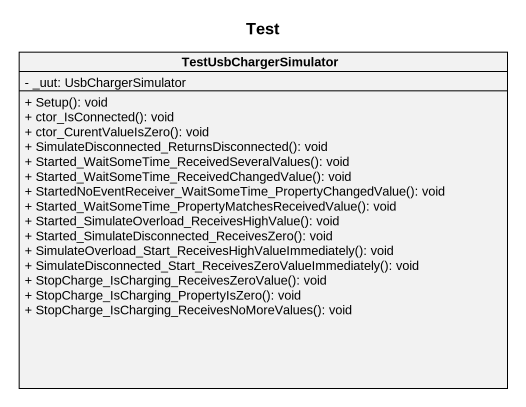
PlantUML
@startuml
title Test
hide circle
hide empty members
skinparam classAttributeIconSize 0
class TestUsbChargerSimulator {
  - _uut: UsbChargerSimulator
  + Setup(): void
  + ctor_IsConnected(): void
  + ctor_CurentValueIsZero(): void
  + SimulateDisconnected_ReturnsDisconnected(): void
  + Started_WaitSomeTime_ReceivedSeveralValues(): void
  + Started_WaitSomeTime_ReceivedChangedValue(): void
  + StartedNoEventReceiver_WaitSomeTime_PropertyChangedValue(): void
  + Started_WaitSomeTime_PropertyMatchesReceivedValue(): void
  + Started_SimulateOverload_ReceivesHighValue(): void
  + Started_SimulateDisconnected_ReceivesZero(): void
  + SimulateOverload_Start_ReceivesHighValueImmediately(): void
  + SimulateDisconnected_Start_ReceivesZeroValueImmediately(): void
  + StopCharge_IsCharging_ReceivesZeroValue(): void
  + StopCharge_IsCharging_PropertyIsZero(): void
  + StopCharge_IsCharging_ReceivesNoMoreValues(): void
}
@enduml
